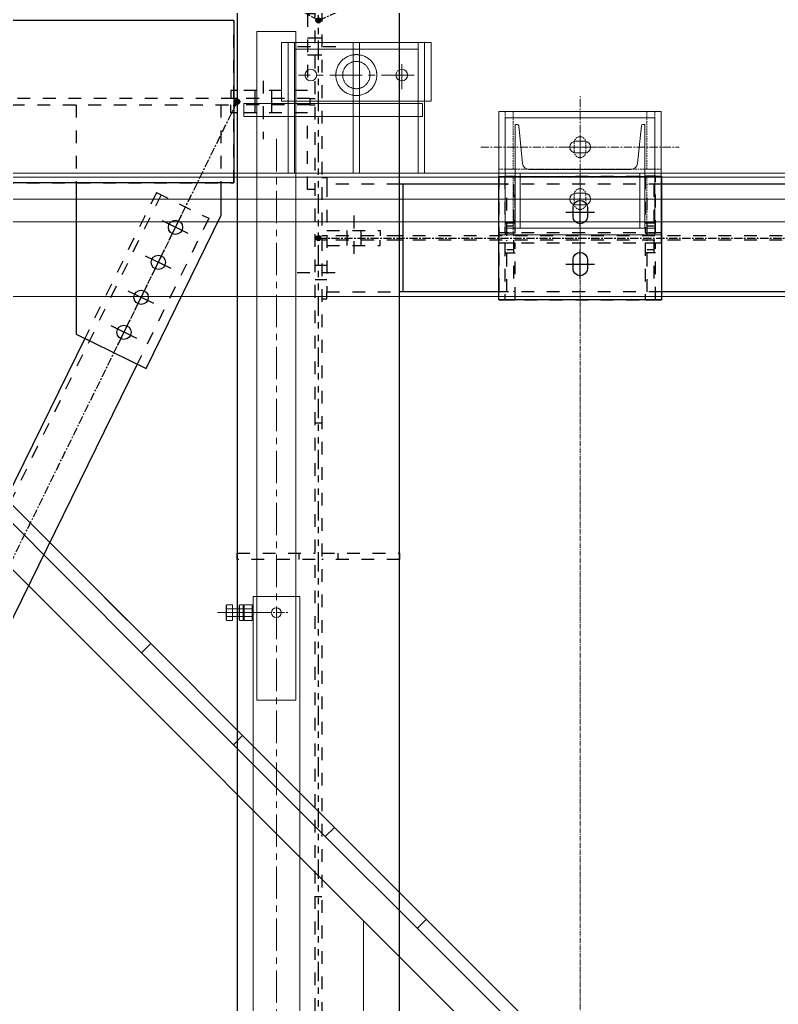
# Model space of a CAD drawing. Header units: inches. Extents: x 209270 to 234360, y -180214 to -150194.
# Drawn here: x 225052 to 226220, y -161553 to -160038 of the extents above; entities that cross this region are included whole.
import ezdxf

# ---------------------------------------------------------------- set-up
doc = ezdxf.new("R2010")
doc.units = ezdxf.units.IN
doc.header["$LTSCALE"] = 10
doc.header["$MEASUREMENT"] = 0
for name, pattern in [('ACAD_ISO02W100', [15, 12, -3]), ('CENTER', [2, 1.25, -0.25, 0.25, -0.25]), ('CENTER2', [1.125, 0.75, -0.125, 0.125, -0.125]), ('DXK_LINE_DOT2', [3.9198, 1.9599, -1.9599]), ('DXK_LINE_DOT5', [7.8785, 2.979, -0.9799, 0.9799, -0.9799, 0.9799, -0.9799]), ('HIDDEN', [0.375, 0.25, -0.125])]:
    doc.linetypes.add(name, pattern=pattern)
doc.layers.get('0').update_dxf_attribs({"color": 1})
for name, color, linetype in [('_STR_0', 5, 'Continuous'), ('_STR_1', 5, 'Continuous'), ('_STR_2', 5, 'Continuous'), ('_STR_4', 5, 'Continuous')]:
    doc.layers.add(name, color=color, linetype=linetype)
for name, color, linetype, lineweight in [('All Bought', 1, 'Continuous', 9), ('Belt', 1, 'Continuous', 9), ('CEN', 1, 'CENTER', 9), ('CENETR LINE', 1, 'CENTER2', 9), ('DIM', 1, 'Continuous', 13), ('HIDDEN', 1, 'HIDDEN', 9), ('MAIN OBJECT', 1, 'Continuous', 18), ('OBJECT', 1, 'Continuous', 18), ('STR25', 1, 'Continuous', 5)]:
    doc.layers.add(name, color=color, linetype=linetype, lineweight=lineweight)

# ---------------------------------------------------------------- blocks, each defined once
blk = doc.blocks.new('A$Cb40ec30b')
at = {"layer": 'CEN'}
for p, q in [((0, 15.8), (0, 64.2)), ((-26.3, 40), (26.3, 40)), ((0, -59), (0, -21)), ((-25.5, -40), (26.5, -40))]:
    blk.add_line(p, q, dxfattribs=at)
at = {"layer": 'HIDDEN'}
for points in [[(-103, 6), (-115, 6), (-115, 95), (-103, 95)], [(103, 6), (115, 6), (115, 95), (103, 95)], [(125, 6), (125, -6), (-125, -6), (-125, 6)], [(-103, -6), (-115, -6), (-115, -95), (-103, -95)], [(103, -6), (115, -6), (115, -95), (103, -95)]]:
    blk.add_lwpolyline(points, close=True, dxfattribs=at)
at = {"layer": 'HIDDEN', "elevation": 149686677196.4}
for points in [[(9, 47), (9, 33, -1), (-9, 33), (-9, 47, -1)], [(9, -33), (9, -47, -1), (-9, -47), (-9, -33, -1)]]:
    blk.add_lwpolyline(points, format="xyb", close=True, dxfattribs=at)
at = {"layer": 'STR25', "ltscale": 0.2}
blk.add_lwpolyline([(-125, 95), (125, 95), (125, -95), (-125, -95)], close=True, dxfattribs=at)
blk = doc.blocks.new('A$Cfd238a5e')
at = {"layer": 'CEN'}
for p, q in [((0, 118.3), (0, -118.3)), ((-152.8, 0), (152.8, 0)), ((-152.8, -40), (152.8, -40))]:
    blk.add_line(p, q, dxfattribs=at)
at = {"layer": 'MAIN OBJECT', "ltscale": 0.2, "elevation": 149686677196.4}
for points in [[(7.3, 31), (-6.7, 31, -1), (-6.7, 49), (7.3, 49, -1)], [(7.3, -31), (-6.7, -31, 1), (-6.7, -49), (7.3, -49, 1)]]:
    blk.add_lwpolyline(points, format="xyb", close=True, dxfattribs=at)
at = {"layer": 'OBJECT'}
for points in [[(-115, -85), (115, -85), (115, 85), (-115, 85)], [(-100, 85), (-92, 85), (-92, 0), (-100, 0)], [(100, 85), (92, 85), (92, 0), (100, 0)]]:
    blk.add_lwpolyline(points, close=True, dxfattribs=at)
blk.add_lwpolyline([(-94.4, -72.9, -0.383864), (-96.8, -75), (-100, -75), (-100, 0), (100, 0), (100, -75), (96.8, -75, -0.383864), (94.4, -72.9), (88.3, -14.7, 0.383864), (78.4, -5.7), (-78.4, -5.7, 0.383864), (-88.3, -14.7)], format="xyb", close=True, dxfattribs=at)
at = {"layer": 'DIM'}
blk.add_blockref('A$Cb40ec30b', (0, 0), dxfattribs=at)
blk = doc.blocks.new('A$C2698bf6b')
at = {"layer": 'CENETR LINE'}
blk.add_line((0, -1290), (0, 1290), dxfattribs=at)
at = {"layer": 'DIM', "xscale": -1, "rotation": 180}
blk.add_blockref('A$Cfd238a5e', (0, 1290), dxfattribs=at)
blk = doc.blocks.new('A$C1db7f450')
at = {"layer": 'All Bought'}
for p, q in [((402.3, 1508, 76268778.1), (342.2, 1508, 76268778.1)), ((342.2, 1508, 76268778.1), (342.2, 638.5, -6732037472.9)), ((402.3, 638.5, -6732037472.9), (402.3, 1508, 76268778.1)), ((422.4, 1396.9, 2061071342.7), (147.3, 1396.9, 2061071342.7)), ((147.3, 1396.9, 2061071342.7), (147.3, 1376.9, 2061071342.7)), ((219.3, 1400.9, 2061071342.7), (154.3, 1400.9, 2061071342.7)), ((422.4, 1376.9, 2061071342.7), (422.4, 1396.9, 2061071342.7)), ((147.3, 1376.9, 2061071342.7), (422.4, 1376.9, 2061071342.7)), ((579.8, 551.5, -6732037472.9), (1192, 1163.7, -6732037472.9)), ((99, 0, -6732037472.9), (1227.3, 1128.3, -6732037472.9)), ((1107.1, 1107.1, -6732037472.9), (565.7, 565.7, -6732037472.9)), ((336.3, 638.5, -6732037472.9), (336.3, -638.5, -6732037472.9)), ((336.3, 638.5, -6732037472.9), (408.3, 638.5, -6732037472.9)), ((408.3, -638.5, -6732037472.9), (408.3, 638.5, -6732037472.9)), ((636.4, 636.4, -6732037472.9), (565.7, 565.7, -6732037472.9)), ((565.7, 565.7, -6732037472.9), (424.3, 424.3, -6732037472.9)), ((579.8, 551.5, -6732037472.9), (565.7, 565.7, -6732037472.9)), ((438.4, 410.1, -6732037472.9), (579.8, 551.5, -6732037472.9)), ((424.3, 424.3, -6732037472.9), (0, 0, -6732037472.9)), ((14.1, -14.1, -6732037472.9), (438.4, 410.1, -6732037472.9)), ((438.4, 410.1, -6732037472.9), (424.3, 424.3, -6732037472.9)), ((282.8, 282.8, -6732037472.9), (297, 268.7, -6732037472.9)), ((155.6, 127.3, -6732037472.9), (141.4, 141.4, -6732037472.9)), ((238.3, -139.3, -6732037472.9), (238.3, 139.3, -6732037472.9))]:
    blk.add_line(p, q, dxfattribs=at)
at = {"layer": 'All Bought', "linetype": 'ACAD_ISO02W100', "ltscale": 3}
for p, q in [((344.3, 1480.9, 2061071342.7), (154.3, 1480.9, 2061071342.7)), ((344.3, 1400.9, 2061071342.7), (344.3, 1480.9, 2061071342.7)), ((154.3, 1400.9, 2061071342.7), (344.3, 1400.9, 2061071342.7))]:
    blk.add_line(p, q, dxfattribs=at)
at = {"layer": 'All Bought', "linetype": 'CENTER', "ltscale": 4}
for p, q in [((179.3, 1419, 2061071342.7), (179.3, 1457.9, 2061071342.7)), ((160.3, 1440.9, 2061071342.7), (338.2, 1440.9, 2061071342.7)), ((372.3, 1342.7, 76268778.1), (372.3, -1570.4, 76268778.1))]:
    blk.add_line(p, q, dxfattribs=at)
at = {"layer": 'All Bought', "linetype": 'ACAD_ISO02W100', "ltscale": 2.5}
for p, q in [((402.3, 638.5, -6732037472.9), (342.2, 638.5, -6732037472.9)), ((342.2, 638.5, -6732037472.9), (342.2, 478.7, -6732037472.9)), ((402.3, 478.7, -6732037472.9), (402.3, 638.5, -6732037472.9)), ((342.2, 478.7, -6732037472.9), (402.3, 478.7, -6732037472.9))]:
    blk.add_line(p, q, dxfattribs=at)
at = {"layer": 'All Bought', "linetype": 'Continuous'}
for p, q in [((421.8, 625.5, -6732037472.9), (409.8, 625.5, -6732037472.9)), ((409.8, 601.5, -6732037472.9), (409.8, 625.5, -6732037472.9)), ((421.8, 625.5, -6732037472.9), (422.7, 623.9, -6732037472.9)), ((421.8, 601.5, -6732037472.9), (421.8, 625.5, -6732037472.9)), ((423.6, 625.5, -6732037472.9), (422.7, 623.9, -6732037472.9)), ((422.7, 603.1, -6732037472.9), (422.7, 624.1, -6732037472.9)), ((428.9, 625.5, -6732037472.9), (423.6, 625.5, -6732037472.9)), ((423.6, 601.5, -6732037472.9), (423.6, 625.5, -6732037472.9)), ((428.9, 625.5, -6732037472.9), (429.8, 623.9, -6732037472.9)), ((428.9, 601.5, -6732037472.9), (428.9, 625.5, -6732037472.9)), ((429.8, 603.1, -6732037472.9), (429.8, 624.1, -6732037472.9)), ((448.9, 625.5, -6732037472.9), (439.8, 625.5, -6732037472.9)), ((439.8, 601.5, -6732037472.9), (439.8, 625.5, -6732037472.9)), ((448.9, 625.5, -6732037472.9), (449.8, 623.9, -6732037472.9)), ((448.9, 601.5, -6732037472.9), (448.9, 625.5, -6732037472.9)), ((449.8, 603.1, -6732037472.9), (449.8, 624.1, -6732037472.9)), ((388.1, 613.5, -6732037472.9), (462.8, 613.5, -6732037472.9)), ((448.9, 619.5, -6732037472.9), (409.8, 619.5, -6732037472.9)), ((448.9, 607.5, -6732037472.9), (409.8, 607.5, -6732037472.9)), ((421.8, 601.5, -6732037472.9), (409.8, 601.5, -6732037472.9)), ((421.8, 601.5, -6732037472.9), (422.7, 603.1, -6732037472.9)), ((423.6, 601.5, -6732037472.9), (422.7, 603.1, -6732037472.9)), ((428.9, 601.5, -6732037472.9), (423.6, 601.5, -6732037472.9)), ((428.9, 601.5, -6732037472.9), (429.8, 603.1, -6732037472.9)), ((448.9, 601.5, -6732037472.9), (439.8, 601.5, -6732037472.9)), ((448.9, 601.5, -6732037472.9), (449.8, 603.1, -6732037472.9))]:
    blk.add_line(p, q, dxfattribs=at)
at = {"layer": 'All Bought', "linetype": 'CENTER'}
blk.add_line((392.3, 613.5, -6732037472.9), (352.3, 613.5, -6732037472.9), dxfattribs=at)
at = {"layer": 'All Bought', "linetype": 'ACAD_ISO02W100', "ltscale": 3}
for radius in [31.5, 21]:
    blk.add_circle((249.3, 1440.9, 2061071342.7), radius, dxfattribs=at)
at = {"layer": 'All Bought'}
for centre in [(179.3, 1440.9, 2061071342.7), (319.3, 1440.9, 2061071342.7)]:
    blk.add_circle(centre, 9, dxfattribs=at)
at = {"layer": 'All Bought', "linetype": 'Continuous'}
blk.add_circle((372.3, 613.5, -6732037472.9), 7.5, dxfattribs=at)
for centre, radius, start, end in [((417.2, 622.5, -6732037472.9), 5.45, 326.6015, 33.3985), ((428.1, 622.5, -6732037472.9), 5.45, 146.6015, 213.3985), ((424.3, 622.5, -6732037472.9), 5.45, 326.6015, 33.3985), ((444.3, 622.5, -6732037472.9), 5.45, 326.6015, 33.3985), ((402.2, 613.5, -6732037472.9), 20.4, 342.9385, 17.0615), ((417.2, 604.5, -6732037472.9), 5.45, 326.6015, 33.3985), ((443.1, 613.5, -6732037472.9), 20.4, 162.9385, 197.0615), ((428.1, 604.5, -6732037472.9), 5.45, 146.6015, 213.3985), ((409.3, 613.5, -6732037472.9), 20.4, 342.9385, 17.0615), ((424.3, 604.5, -6732037472.9), 5.45, 326.6015, 33.3985), ((429.3, 613.5, -6732037472.9), 20.4, 342.9385, 17.0615), ((444.3, 604.5, -6732037472.9), 5.45, 326.6015, 33.3985)]:
    blk.add_arc(centre, radius, start, end, dxfattribs=at)
at = {"layer": 'MAIN OBJECT'}
for p, q in [((364.3, 1490.9), (134.3, 1490.9)), ((134.3, 1490.9), (134.3, 1400.9)), ((144.3, 1490.9), (144.3, 1290)), ((154.3, 1490.9), (154.3, 1290)), ((244.3, 1490.9), (244.3, 1290)), ((254.3, 1490.9), (254.3, 1290)), ((344.3, 1490.9), (344.3, 1290)), ((354.3, 1490.9), (354.3, 1290)), ((364.3, 1400.9), (364.3, 1490.9)), ((154.3, 1480.9), (154.3, 1400.9)), ((364.3, 1400.9), (134.3, 1400.9)), ((154.3, 1290), (144.3, 1290)), ((254.3, 1290), (244.3, 1290)), ((354.3, 1290), (344.3, 1290))]:
    blk.add_line(p, q, dxfattribs=at)
blk = doc.blocks.new('GridLine-116860372-116903 - 114867')
at = {"layer": '_STR_2', "linetype": 'DXK_LINE_DOT5'}
blk.add_line((225511.9, -165456.7), (225511.9, -153291), dxfattribs=at)
blk = doc.blocks.new('Part-116860372-116697 - 114867')
at = {"layer": '_STR_1', "linetype": 'DXK_LINE_DOT2'}
for p, q in [((225801.9, -160456.5), (225801.9, -160377)), ((225811.9, -160377), (225811.9, -160456.5)), ((225811.9, -160392), (225801.9, -160392))]:
    blk.add_line(p, q, dxfattribs=at)
blk = doc.blocks.new('Part-116860372-157426 - 114867')
at = {"layer": '_STR_1', "linetype": 'DXK_LINE_DOT2'}
for p, q in [((225381.9, -160038.7), (224866.9, -160038.7)), ((225381.9, -160158.7), (225381.9, -160038.7)), ((225381.9, -160288.7), (225381.9, -160168.7)), ((224866.9, -160288.7), (225381.9, -160288.7))]:
    blk.add_line(p, q, dxfattribs=at)
blk = doc.blocks.new('Part-116860372-116362 - 114867')
at = {"layer": '_STR_1', "linetype": 'DXK_LINE_DOT2'}
for p, q in [((225516.9, -160858.7), (225636.9, -160858.7)), ((225636.9, -160868.7), (225516.9, -160868.7)), ((225541.9, -160858.7), (225541.9, -160868.7)), ((225636.9, -160858.7), (225636.9, -160868.7))]:
    blk.add_line(p, q, dxfattribs=at)
blk = doc.blocks.new('Part-116860372-115004 - 114867')
at = {"layer": '_STR_4', "linetype": 'Continuous'}
blk.add_hatch(color=256, dxfattribs=at).paths.add_polyline_path([(225511.9, -160377.7, -1), (225511.9, -160369.7, -1)])
at = {"layer": '_STR_1', "linetype": 'DXK_LINE_DOT2'}
for p, q in [((225524.9, -160290.8), (225524.9, -160456.5)), ((225636.9, -160290.8), (225524.9, -160290.8)), ((226039.8, -160290.8), (225789.8, -160290.8)), ((225636.9, -160370.3), (225524.9, -160370.3)), ((228499.2, -160370.3), (225641.9, -160370.3)), ((225636.9, -160377), (225524.9, -160377)), ((228499.2, -160377), (225641.9, -160377)), ((225524.9, -160456.5), (225636.9, -160456.5)), ((226039.8, -160456.5), (225789.8, -160456.5))]:
    blk.add_line(p, q, dxfattribs=at)
at = {"layer": '_STR_2', "linetype": 'Continuous'}
for p, q in [((225789.8, -160290.8), (225636.9, -160290.8)), ((225641.9, -160290.8), (225641.9, -160456.5)), ((227289.8, -160290.8), (226039.8, -160290.8)), ((225641.9, -160370.3), (225636.9, -160370.3)), ((225641.9, -160377), (225636.9, -160377)), ((225641.9, -160456.5), (225636.9, -160456.5)), ((225789.8, -160456.5), (225641.9, -160456.5)), ((227289.8, -160456.5), (226039.8, -160456.5))]:
    blk.add_line(p, q, dxfattribs=at)
at = {"layer": '_STR_4', "linetype": 'CENTER'}
blk.add_line((225511.9, -160373.7), (228511.9, -160373.7), dxfattribs=at)
at = {"layer": '_STR_4', "linetype": 'Continuous'}
blk.add_circle((225511.9, -160373.7), 4, dxfattribs=at)
blk = doc.blocks.new('Bolt-116860372-116259 - 114867')
at = {"layer": '_STR_2', "linetype": 'Continuous'}
for p, q in [((225282.2, -160376.9), (225301.6, -160337.4)), ((225311.6, -160366.8), (225272.1, -160347.4)), ((225255.8, -160430.7), (225275.1, -160391.3)), ((225285.2, -160420.7), (225245.7, -160401.3)), ((225229.3, -160484.6), (225248.7, -160445.1)), ((225258.8, -160474.6), (225219.3, -160455.2)), ((225202.9, -160538.5), (225222.3, -160499)), ((225232.3, -160528.4), (225192.8, -160509))]:
    blk.add_line(p, q, dxfattribs=at)
for centre in [(225291.9, -160357.1), (225265.5, -160411), (225239, -160464.9), (225212.6, -160518.7)]:
    blk.add_circle(centre, 11, dxfattribs=at)
blk = doc.blocks.new('Part-116860372-115081 - 114867')
at = {"layer": '_STR_4', "linetype": 'Continuous'}
for points in [[(226511.9, -159592.7, -1), (226511.9, -159584.7, -1)], [(225511.9, -160042.7, -1), (225511.9, -160034.7, -1)]]:
    blk.add_hatch(color=256, dxfattribs=at).paths.add_polyline_path(points)
at = {"layer": '_STR_1', "linetype": 'DXK_LINE_DOT2'}
for p, q in [((226399.5, -159595.4), (226226.2, -159673.4)), ((226399.5, -159595.4), (226430.3, -159663.8)), ((226401.9, -159600.9), (225654.3, -159937.3)), ((226430.3, -159663.8), (226257, -159741.8)), ((225651.9, -159931.8), (225825.1, -159853.9)), ((225855.9, -159922.2), (225682.6, -160000.2)), ((225682.6, -160000.2), (225651.9, -159931.8))]:
    blk.add_line(p, q, dxfattribs=at)
at = {"layer": '_STR_2', "linetype": 'Continuous'}
for p, q in [((226226.2, -159673.4), (225825.1, -159853.9)), ((226257, -159741.8), (225855.9, -159922.2))]:
    blk.add_line(p, q, dxfattribs=at)
at = {"layer": '_STR_4', "linetype": 'CENTER'}
blk.add_line((225511.9, -160038.7), (226511.9, -159588.7), dxfattribs=at)
at = {"layer": '_STR_4', "linetype": 'Continuous'}
for centre in [(226511.9, -159588.7), (225511.9, -160038.7)]:
    blk.add_circle(centre, 4, dxfattribs=at)
blk = doc.blocks.new('Part-116860372-115082 - 114867')
at = {"layer": '_STR_4', "linetype": 'Continuous'}
for points in [[(224711.9, -159592.7, -1), (224711.9, -159584.7, -1)], [(225511.9, -160042.7, -1), (225511.9, -160034.7, -1)]]:
    blk.add_hatch(color=256, dxfattribs=at).paths.add_polyline_path(points)
at = {"layer": '_STR_1', "linetype": 'DXK_LINE_DOT2'}
for p, q in [((224830.2, -159615.1), (224793.5, -159680.5)), ((224995.8, -159708.3), (224830.2, -159615.1)), ((224793.5, -159680.5), (224959.1, -159773.6)), ((225338, -159979.9), (224796.4, -159675.3)), ((225371.9, -159919.8), (225206.3, -159826.6)), ((225335.1, -159985.1), (225169.5, -159892)), ((225371.9, -159919.8), (225335.1, -159985.1))]:
    blk.add_line(p, q, dxfattribs=at)
at = {"layer": '_STR_2', "linetype": 'Continuous'}
for p, q in [((225206.3, -159826.6), (224995.8, -159708.3)), ((225169.5, -159892), (224959.1, -159773.6))]:
    blk.add_line(p, q, dxfattribs=at)
at = {"layer": '_STR_4', "linetype": 'CENTER'}
blk.add_line((225511.9, -160038.7), (224711.9, -159588.7), dxfattribs=at)
at = {"layer": '_STR_4', "linetype": 'Continuous'}
for centre in [(224711.9, -159588.7), (225511.9, -160038.7)]:
    blk.add_circle(centre, 4, dxfattribs=at)
blk = doc.blocks.new('Part-116860372-115109 - 114867')
at = {"layer": '_STR_4', "linetype": 'Continuous'}
for points in [[(225386.9, -160167.7, -1), (225386.9, -160159.7, -1)], [(224711.9, -161542.7, -1), (224711.9, -161534.7, -1)]]:
    blk.add_hatch(color=256, dxfattribs=at).paths.add_polyline_path(points)
at = {"layer": '_STR_1', "linetype": 'DXK_LINE_DOT2'}
for p, q in [((225269.6, -160307.2), (224799.9, -161264.1)), ((225262.4, -160303.7), (225152.3, -160528.1)), ((225262.4, -160303.7), (225343.2, -160343.3)), ((225343.2, -160343.3), (225233.1, -160567.8)), ((224792.7, -161260.5), (224902.9, -161036.1)), ((224983.7, -161075.8), (224873.5, -161300.2)), ((224873.5, -161300.2), (224792.7, -161260.5))]:
    blk.add_line(p, q, dxfattribs=at)
at = {"layer": '_STR_2', "linetype": 'Continuous'}
for p, q in [((225152.3, -160528.1), (224902.9, -161036.1)), ((225233.1, -160567.8), (224983.7, -161075.8))]:
    blk.add_line(p, q, dxfattribs=at)
at = {"layer": '_STR_4', "linetype": 'CENTER'}
blk.add_line((224711.9, -161538.7), (225386.9, -160163.7), dxfattribs=at)
at = {"layer": '_STR_4', "linetype": 'Continuous'}
for centre in [(225386.9, -160163.7), (224711.9, -161538.7)]:
    blk.add_circle(centre, 4, dxfattribs=at)
blk = doc.blocks.new('Part-116860372-115112 - 114867')
at = {"layer": '_STR_2', "linetype": 'Continuous'}
for p, q in [((225381.9, -160038.7), (216886.9, -160038.7)), ((225381.9, -160038.7), (225381.9, -160288.7)), ((225381.9, -160288.7), (224424.9, -160288.7))]:
    blk.add_line(p, q, dxfattribs=at)
blk = doc.blocks.new('Part-116860372-115114 - 114867')
at = {"layer": '_STR_1', "linetype": 'DXK_LINE_DOT2'}
for p, q in [((225381.9, -160158.7), (216886.9, -160158.7)), ((216886.9, -160168.7), (225381.9, -160168.7)), ((225498.9, -160158.7), (225381.9, -160158.7)), ((225381.9, -160158.7), (225381.9, -160168.7)), ((225498.9, -160168.7), (225386.9, -160168.7)), ((225498.9, -160158.7), (225498.9, -160168.7))]:
    blk.add_line(p, q, dxfattribs=at)
at = {"layer": '_STR_2', "linetype": 'Continuous'}
for p, q in [((225386.9, -160158.7), (225381.9, -160158.7)), ((225386.9, -160168.7), (225381.9, -160168.7))]:
    blk.add_line(p, q, dxfattribs=at)
blk = doc.blocks.new('Part-116860372-116283 - 114867')
at = {"layer": '_STR_1', "linetype": 'DXK_LINE_DOT2'}
for p, q in [((225506.9, -160028.7), (225494.9, -160028.7)), ((225494.9, -160028.7), (225494.9, -160146.7)), ((225376.9, -160146.7), (225376.9, -160158.7)), ((225381.9, -160146.7), (225376.9, -160146.7)), ((225494.9, -160146.7), (225386.9, -160146.7)), ((225498.9, -160158.7), (225506.9, -160158.7))]:
    blk.add_line(p, q, dxfattribs=at)
at = {"layer": '_STR_2', "linetype": 'Continuous'}
blk.add_line((225386.9, -160146.7), (225381.9, -160146.7), dxfattribs=at)
blk = doc.blocks.new('Part-116860372-115115 - 114867')
at = {"layer": '_STR_2', "linetype": 'Continuous'}
for p, q in [((225386.9, -158649), (225386.9, -165051.7)), ((225636.9, -165051.7), (225636.9, -158649))]:
    blk.add_line(p, q, dxfattribs=at)
blk = doc.blocks.new('Part-116860372-115117 - 114867')
at = {"layer": '_STR_1', "linetype": 'DXK_LINE_DOT2'}
for p, q in [((225506.9, -165051.7), (225506.9, -158649)), ((225516.9, -158649), (225516.9, -165051.7))]:
    blk.add_line(p, q, dxfattribs=at)
blk = doc.blocks.new('Part-116860372-115929 - 114867')
at = {"layer": '_STR_1', "linetype": 'DXK_LINE_DOT2'}
for p, q in [((225516.9, -160280.3), (225524.9, -160280.3)), ((225524.9, -160280.3), (225524.9, -160290.8)), ((225524.9, -160370.3), (225516.9, -160370.3)), ((225524.9, -160362.3), (225606.9, -160362.3)), ((225606.9, -160362.3), (225606.9, -160370.3))]:
    blk.add_line(p, q, dxfattribs=at)
blk = doc.blocks.new('Part-116860372-116663 - 114867')
at = {"layer": '_STR_1', "linetype": 'DXK_LINE_DOT2'}
for p, q in [((226039.8, -160365.6), (225789.8, -160365.7)), ((225789.8, -160381.7), (225789.8, -160365.7)), ((226039.8, -160381.6), (226039.8, -160365.6)), ((226039.8, -160381.6), (225789.8, -160381.7))]:
    blk.add_line(p, q, dxfattribs=at)
blk = doc.blocks.new('Part-116860372-116665 - 114867')
at = {"layer": '_STR_1', "linetype": 'DXK_LINE_DOT2'}
for p, q in [((225798.9, -160278.7), (225798.9, -160365.7)), ((225814.9, -160278.7), (225798.9, -160278.7)), ((225814.9, -160365.7), (225814.9, -160278.7)), ((225814.9, -160350.7), (225798.9, -160350.7)), ((225798.9, -160365.7), (225814.9, -160365.7))]:
    blk.add_line(p, q, dxfattribs=at)
blk = doc.blocks.new('Part-116860372-115930 - 114867')
at = {"layer": '_STR_1', "linetype": 'DXK_LINE_DOT2'}
for p, q in [((225524.9, -160377), (225516.9, -160377)), ((225524.9, -160385), (225606.9, -160385)), ((225606.9, -160385), (225606.9, -160377)), ((225524.9, -160467), (225524.9, -160456.5)), ((225516.9, -160467), (225524.9, -160467))]:
    blk.add_line(p, q, dxfattribs=at)
blk = doc.blocks.new('Bolt-116860372-116284 - 114867')
at = {"layer": '_STR_1', "linetype": 'DXK_LINE_DOT2'}
for p, q in [((225426.9, -160131.7), (225426.9, -160221.7)), ((225413.9, -160146.7), (225413.9, -160158.7)), ((225439.9, -160146.7), (225439.9, -160158.7)), ((225413.9, -160158.7), (225413.9, -160168.7)), ((225413.9, -160168.7), (225413.9, -160180.7)), ((225439.9, -160158.7), (225439.9, -160168.7)), ((225439.9, -160168.7), (225439.9, -160180.7))]:
    blk.add_line(p, q, dxfattribs=at)
blk = doc.blocks.new('Part-116860372-116664 - 114867')
at = {"layer": '_STR_2', "linetype": 'Continuous'}
for p, q in [((225789.8, -160278.7), (226039.8, -160278.6)), ((225789.8, -160468.7), (225789.8, -160278.7)), ((226039.8, -160278.6), (226039.8, -160468.6)), ((226039.8, -160468.6), (225789.8, -160468.7))]:
    blk.add_line(p, q, dxfattribs=at)
blk = doc.blocks.new('Part-116860372-116668 - 114867')
at = {"layer": '_STR_1', "linetype": 'DXK_LINE_DOT2'}
for p, q in [((226014.9, -160278.6), (226014.9, -160365.6)), ((226030.9, -160278.6), (226014.9, -160278.6)), ((226030.9, -160365.6), (226030.9, -160278.6)), ((226030.9, -160350.6), (226014.9, -160350.6)), ((226014.9, -160365.6), (226030.9, -160365.6))]:
    blk.add_line(p, q, dxfattribs=at)
blk = doc.blocks.new('Part-116860372-116700 - 114867')
at = {"layer": '_STR_1', "linetype": 'DXK_LINE_DOT2'}
for p, q in [((226017.9, -160370.3), (226017.9, -160290.8)), ((226027.9, -160290.8), (226027.9, -160370.3)), ((226027.9, -160355.3), (226017.9, -160355.3))]:
    blk.add_line(p, q, dxfattribs=at)
blk = doc.blocks.new('Bolt-116860372-115931 - 114867')
at = {"layer": '_STR_1', "linetype": 'DXK_LINE_DOT2'}
for p, q in [((225566.9, -160398), (225566.9, -160330)), ((225555.9, -160370.3), (225555.9, -160362.3)), ((225555.9, -160377), (225555.9, -160370.3)), ((225577.9, -160370.3), (225577.9, -160362.3)), ((225577.9, -160377), (225577.9, -160370.3)), ((225555.9, -160385), (225555.9, -160377)), ((225577.9, -160385), (225577.9, -160377))]:
    blk.add_line(p, q, dxfattribs=at)
blk = doc.blocks.new('Bolt-116860372-115932 - 114867')
at = {"layer": '_STR_1', "linetype": 'DXK_LINE_DOT2'}
for p, q in [((225537.9, -160427), (225474.9, -160427)), ((225516.9, -160416), (225506.9, -160416)), ((225524.9, -160416), (225516.9, -160416)), ((225516.9, -160438), (225506.9, -160438)), ((225524.9, -160438), (225516.9, -160438))]:
    blk.add_line(p, q, dxfattribs=at)
blk = doc.blocks.new('Bolt-116860372-116285 - 114867')
at = {"layer": '_STR_1', "linetype": 'DXK_LINE_DOT2'}
for p, q in [((225494.9, -160065.7), (225506.9, -160065.7)), ((225506.9, -160065.7), (225516.9, -160065.7)), ((225479.9, -160078.7), (225554.9, -160078.7)), ((225494.9, -160091.7), (225506.9, -160091.7)), ((225506.9, -160091.7), (225516.9, -160091.7))]:
    blk.add_line(p, q, dxfattribs=at)
blk = doc.blocks.new('Part-116860372-116258 - 114867')
at = {"layer": '_STR_1', "linetype": 'DXK_LINE_DOT2'}
for p, q in [((225138.8, -160168.7), (225138.8, -160288.7)), ((225361.8, -160168.7), (225361.8, -160288.7))]:
    blk.add_line(p, q, dxfattribs=at)
at = {"layer": '_STR_2', "linetype": 'Continuous'}
for p, q in [((225138.8, -160288.7), (225138.8, -160521.5)), ((225361.8, -160288.7), (225361.8, -160339.5)), ((225246.5, -160574.4), (225361.8, -160339.5)), ((225138.8, -160521.5), (225246.5, -160574.4))]:
    blk.add_line(p, q, dxfattribs=at)
blk = doc.blocks.new('Part-116860372-116282 - 114867')
at = {"layer": '_STR_1', "linetype": 'DXK_LINE_DOT2'}
for p, q in [((225376.9, -160180.7), (225376.9, -160168.7)), ((225381.9, -160168.7), (225386.9, -160168.7)), ((225498.9, -160168.7), (225506.9, -160168.7)), ((225381.9, -160180.7), (225376.9, -160180.7)), ((225494.9, -160180.7), (225386.9, -160180.7)), ((225494.9, -160298.7), (225494.9, -160180.7)), ((225506.9, -160298.7), (225494.9, -160298.7))]:
    blk.add_line(p, q, dxfattribs=at)
at = {"layer": '_STR_2', "linetype": 'Continuous'}
blk.add_line((225386.9, -160180.7), (225381.9, -160180.7), dxfattribs=at)
blk = doc.blocks.new('Part-116860372-116363 - 114867')
at = {"layer": '_STR_1', "linetype": 'DXK_LINE_DOT2'}
for p, q in [((225386.9, -160868.7), (225386.9, -160858.7)), ((225386.9, -160858.7), (225506.9, -160858.7)), ((225506.9, -160868.7), (225386.9, -160868.7)), ((225481.9, -160858.7), (225481.9, -160868.7))]:
    blk.add_line(p, q, dxfattribs=at)
blk = doc.blocks.new('Part-116860372-116666 - 114867')
at = {"layer": '_STR_1', "linetype": 'DXK_LINE_DOT2'}
for p, q in [((225789.8, -160278.7), (226039.8, -160278.6)), ((225789.8, -160278.7), (225789.8, -160468.7)), ((226039.8, -160278.6), (226039.8, -160468.6)), ((225789.8, -160468.7), (226039.8, -160468.6))]:
    blk.add_line(p, q, dxfattribs=at)
blk = doc.blocks.new('Part-116860372-116667 - 114867')
at = {"layer": '_STR_1', "linetype": 'DXK_LINE_DOT2'}
for p, q in [((225814.9, -160381.7), (225798.9, -160381.7)), ((225798.9, -160381.7), (225798.9, -160468.7)), ((225814.9, -160468.7), (225814.9, -160381.7)), ((225814.9, -160396.7), (225798.9, -160396.7)), ((225798.9, -160468.7), (225814.9, -160468.7))]:
    blk.add_line(p, q, dxfattribs=at)
blk = doc.blocks.new('Part-116860372-116669 - 114867')
at = {"layer": '_STR_1', "linetype": 'DXK_LINE_DOT2'}
for p, q in [((226030.9, -160381.6), (226014.9, -160381.6)), ((226014.9, -160381.6), (226014.9, -160468.6)), ((226030.9, -160468.6), (226030.9, -160381.6)), ((226030.9, -160396.6), (226014.9, -160396.6)), ((226014.9, -160468.6), (226030.9, -160468.6))]:
    blk.add_line(p, q, dxfattribs=at)
blk = doc.blocks.new('Bolt-116860372-116670 - 114867')
at = {"layer": '_STR_2', "linetype": 'Continuous'}
for p, q in [((225903.8, -160326.7), (225904.7, -160322.5)), ((225904.7, -160322.5), (225907.1, -160318.9)), ((225907.1, -160318.9), (225910.6, -160316.5)), ((225910.6, -160316.5), (225914.8, -160315.7)), ((225914.8, -160355.7), (225914.8, -160311.7)), ((225914.8, -160315.7), (225914.8, -160315.7)), ((225914.8, -160315.7), (225919, -160316.5)), ((225919, -160316.5), (225922.6, -160318.9)), ((225922.6, -160318.9), (225925, -160322.5)), ((225925, -160322.5), (225925.8, -160326.7)), ((225892.8, -160333.7), (225936.8, -160333.7)), ((225903.8, -160340.7), (225903.8, -160326.7)), ((225925.8, -160326.7), (225925.8, -160340.7)), ((225904.7, -160344.9), (225903.8, -160340.7)), ((225907, -160348.4), (225904.7, -160344.9)), ((225910.6, -160350.8), (225907, -160348.4)), ((225914.8, -160351.7), (225910.6, -160350.8)), ((225919, -160350.8), (225914.8, -160351.7)), ((225914.8, -160351.7), (225914.8, -160351.7)), ((225922.6, -160348.4), (225919, -160350.8)), ((225925, -160344.9), (225922.6, -160348.4)), ((225925.8, -160340.7), (225925, -160344.9)), ((225904.7, -160402.5), (225907, -160398.9)), ((225907, -160398.9), (225910.6, -160396.5)), ((225910.6, -160396.5), (225914.8, -160395.7)), ((225914.8, -160435.7), (225914.8, -160391.7)), ((225914.8, -160395.7), (225914.8, -160395.7)), ((225914.8, -160395.7), (225919, -160396.5)), ((225919, -160396.5), (225922.6, -160398.9)), ((225922.6, -160398.9), (225925, -160402.5)), ((225892.8, -160413.7), (225936.8, -160413.7)), ((225903.8, -160406.7), (225904.7, -160402.5)), ((225903.8, -160420.7), (225903.8, -160406.7)), ((225925, -160402.5), (225925.8, -160406.7)), ((225925.8, -160406.7), (225925.8, -160420.7)), ((225904.7, -160424.9), (225903.8, -160420.7)), ((225907, -160428.4), (225904.7, -160424.9)), ((225910.6, -160430.8), (225907, -160428.4)), ((225914.8, -160431.7), (225910.6, -160430.8)), ((225919, -160430.8), (225914.8, -160431.7)), ((225922.6, -160428.4), (225919, -160430.8)), ((225925, -160424.9), (225922.6, -160428.4)), ((225925.8, -160420.7), (225925, -160424.9)), ((225914.8, -160431.7), (225914.8, -160431.7))]:
    blk.add_line(p, q, dxfattribs=at)
blk = doc.blocks.new('Part-116860372-116698 - 114867')
at = {"layer": '_STR_1', "linetype": 'DXK_LINE_DOT2'}
for p, q in [((225801.9, -160370.3), (225801.9, -160290.8)), ((225811.9, -160290.8), (225811.9, -160370.3)), ((225811.9, -160355.3), (225801.9, -160355.3))]:
    blk.add_line(p, q, dxfattribs=at)
blk = doc.blocks.new('Part-116860372-116699 - 114867')
at = {"layer": '_STR_1', "linetype": 'DXK_LINE_DOT2'}
for p, q in [((226017.9, -160456.5), (226017.9, -160377)), ((226027.9, -160377), (226027.9, -160456.5)), ((226027.9, -160392), (226017.9, -160392))]:
    blk.add_line(p, q, dxfattribs=at)
blk = doc.blocks.new('Part-116860372-157427 - 114867')
at = {"layer": '_STR_1', "linetype": 'DXK_LINE_DOT2'}
for p, q in [((225386.9, -159668.7), (225386.9, -160858.7)), ((225636.9, -160858.7), (225636.9, -159668.7)), ((225386.9, -160868.7), (225386.9, -161858.7)), ((225636.9, -161858.7), (225636.9, -160868.7))]:
    blk.add_line(p, q, dxfattribs=at)
blk = doc.blocks.new('Part-116860372-157442 - 114867')
at = {"layer": '_STR_1', "linetype": 'DXK_LINE_DOT2'}
for p, q in [((225506.9, -160658.3), (225516.9, -160658.3)), ((225516.9, -161387.8), (225506.9, -161387.8))]:
    blk.add_line(p, q, dxfattribs=at)
blk = doc.blocks.new('OVERLAY_DRAWING')
at = {"layer": 'Belt'}
blk.add_line((232515.7, -160463.7, 0), (219599.9, -160463.7, 0), dxfattribs=at)
at = {"layer": 'CEN'}
for p, q in [((220972.4, -160313.7), (228896, -160313.7)), ((232515.4, -160313.7), (221148.1, -160313.7))]:
    blk.add_line(p, q, dxfattribs=at)
at = {"layer": 'HIDDEN'}
for p, q in [((220972.4, -160279.8, 8793052905.5), (228896, -160279.8, 8793052905.5)), ((232515.4, -160279.8, 7050750846.7), (221148.1, -160279.8, 7050750846.7))]:
    blk.add_line(p, q, dxfattribs=at)
at = {"layer": 'MAIN OBJECT'}
for p, q in [((220972.4, -160273.7), (228896, -160273.7)), ((232515.4, -160273.7), (221148.1, -160273.7)), ((220972.4, -160348.7), (228896, -160348.7)), ((232515.5, -160348.7), (221148.1, -160348.7))]:
    blk.add_line(p, q, dxfattribs=at)
at = {"layer": '_STR_0', "zscale": 0.8}
for name in ['GridLine-116860372-116903 - 114867', 'Part-116860372-115115 - 114867', 'Part-116860372-157427 - 114867', 'Part-116860372-115117 - 114867', 'Part-116860372-115082 - 114867', 'Part-116860372-115081 - 114867', 'Part-116860372-116283 - 114867', 'Part-116860372-157426 - 114867', 'Part-116860372-115112 - 114867', 'Bolt-116860372-116285 - 114867', 'Bolt-116860372-116284 - 114867', 'Part-116860372-115114 - 114867', 'Part-116860372-115109 - 114867', 'Part-116860372-116258 - 114867', 'Part-116860372-116282 - 114867', 'Part-116860372-116664 - 114867', 'Part-116860372-116666 - 114867', 'Part-116860372-116665 - 114867', 'Part-116860372-116668 - 114867', 'Part-116860372-115004 - 114867', 'Part-116860372-115929 - 114867', 'Part-116860372-116698 - 114867', 'Part-116860372-116700 - 114867', 'Bolt-116860372-116670 - 114867', 'Bolt-116860372-116259 - 114867', 'Bolt-116860372-115931 - 114867', 'Part-116860372-116663 - 114867', 'Part-116860372-115930 - 114867', 'Part-116860372-116667 - 114867', 'Part-116860372-116697 - 114867', 'Part-116860372-116669 - 114867', 'Part-116860372-116699 - 114867', 'Bolt-116860372-115932 - 114867', 'Part-116860372-157442 - 114867', 'Part-116860372-116363 - 114867', 'Part-116860372-116362 - 114867']:
    blk.add_blockref(name, (0, 0), dxfattribs=at)
at = {"layer": 'DIM'}
blk.add_blockref('A$C2698bf6b', (225914.5, -161563.7, 8206523580.7), dxfattribs=at)
at = {"layer": 'MAIN OBJECT', "xscale": -1}
blk.add_blockref('A$C1db7f450', (225819.5, -161563.7, -2763300251.2), dxfattribs=at)

msp = doc.modelspace()

# ---------------------------------------------------------------- block references
msp.add_blockref('OVERLAY_DRAWING', (0, 0))

doc.saveas('drawing.dxf')
